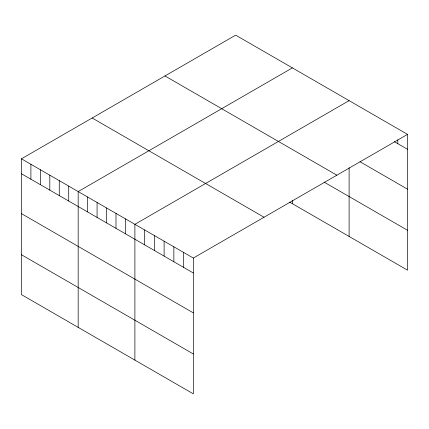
<?xml version="1.0" encoding="UTF-8"?>
<svg xmlns="http://www.w3.org/2000/svg" width="429" height="429" viewBox="0 0 429 429"><rect width="100%" height="100%" fill="white"/><g stroke="black" fill="none" stroke-linecap="round" stroke-linejoin="round"><path stroke-width="0.64" d="M21.45 158.816L193.334 258.054L193.334 393.86L21.45 294.621L21.45 158.816L235.666 35.14L407.55 134.379L407.55 270.184L289.607 202.091M292.385 67.889L78.175 191.565L78.175 327.37M349.109 100.638L134.894 224.313L134.894 360.119M193.334 258.054L407.55 134.379M394.374 141.704L407.55 149.313M359.995 161.744L407.55 189.2M164.972 75.954L336.862 175.188M324.083 182.111L407.55 230.298M92.138 118.002L264.028 217.24M21.45 173.75L193.334 272.989M21.45 213.637L193.334 312.875M21.45 254.735L193.334 353.973M397.812 139.79L397.812 143.688M349.109 167.659L349.109 236.443M292.385 200.37L292.385 203.695M183.596 252.429L183.596 267.364M173.858 246.804L173.858 261.738M164.114 241.184L164.114 256.118M154.376 235.559L154.376 250.493M144.632 229.933L144.632 244.868M125.44 218.854L125.44 233.789M115.986 213.395L115.986 228.33M106.531 207.936L106.531 222.871M97.077 202.477L97.077 217.412M87.623 197.024L87.623 211.958M68.72 186.106L68.72 201.04M59.266 180.647L59.266 195.581M49.812 175.188L49.812 190.122M40.358 169.734L40.358 184.663M30.904 164.275L30.904 179.209"/></g></svg>
